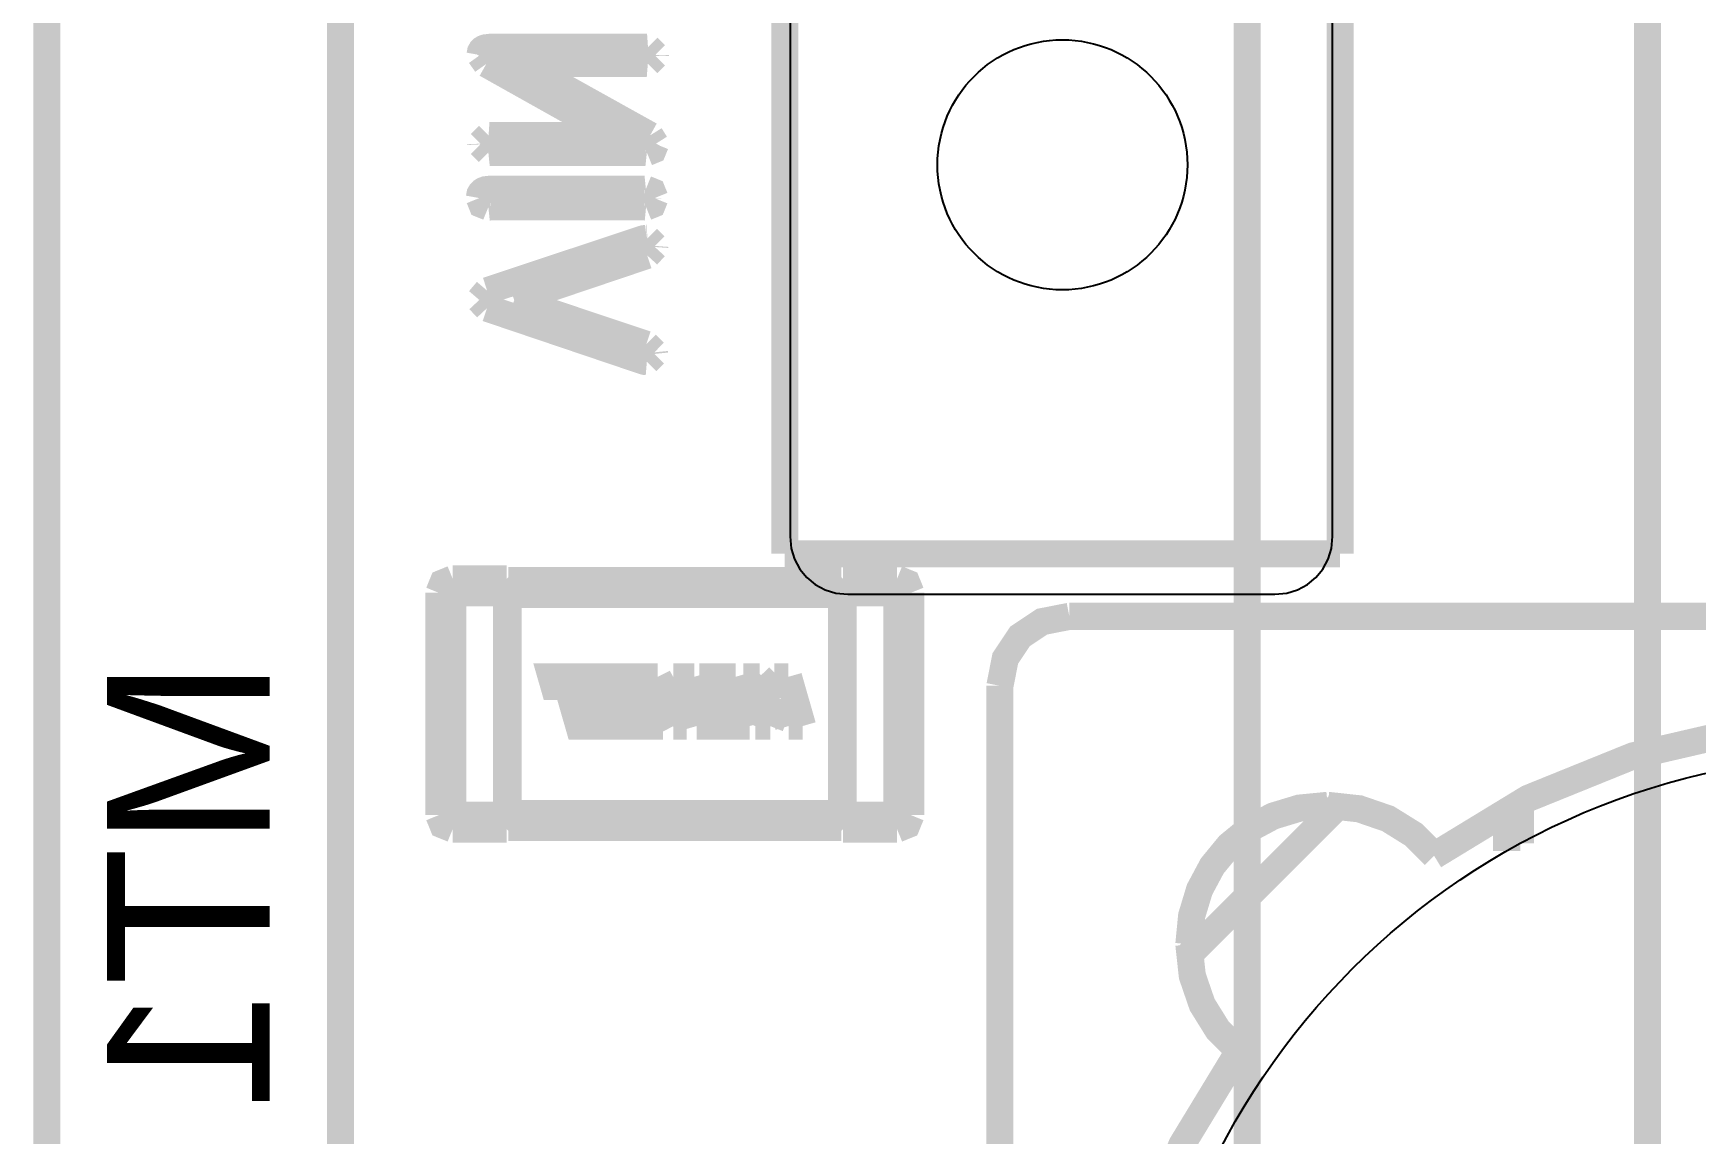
# Model space of a CAD drawing. Header units: inches. Extents: x -2.67 to 2.67, y -1.82 to 1.83.
# Drawn here: x -2.6735 to -2.1831, y 0.3898 to 0.7142 of the extents above; entities that cross this region are included whole.
import ezdxf

# ---------------------------------------------------------------- set-up
doc = ezdxf.new("R2010")
doc.units = ezdxf.units.IN
doc.layers.get('0').update_dxf_attribs({"linetype": 'CONTINUOUS'})

msp = doc.modelspace()

# ---------------------------------------------------------------- linework, layer by layer
at = {"const_width": 0.008}
for points in [[(-2.669461, -1.806504), (2.669461, -1.806504), (2.669461, 1.669874), (-2.669461, 1.669874), (-2.669461, -1.806504)], [(-2.669461, -1.806504), (2.669461, -1.806504), (2.669461, 1.669874), (-2.669461, 1.669874), (-2.669461, -1.806504)], [(-2.669461, -1.806504), (2.669461, -1.806504), (2.669461, 1.669874), (-2.669461, 1.669874), (-2.669461, -1.806504)], [(-2.315453, 1.046638), (-2.315453, -1.709268)], [(-2.315453, 1.046638), (-2.315453, -1.709268)], [(-2.315453, 1.046638), (-2.315453, -1.709268)], [(-2.451823, 0.56074), (-2.451823, 0.806409)], [(-2.288043, 0.56074), (-2.288043, 0.806409), (-2.451823, 0.806409)], [(-2.451823, 0.56074), (-2.451823, 0.806409)], [(-2.288043, 0.56074), (-2.288043, 0.806409), (-2.451823, 0.806409)], [(-2.451823, 0.56074), (-2.451823, 0.806409)], [(-2.288043, 0.56074), (-2.288043, 0.806409), (-2.451823, 0.806409)], [(-2.582846, -0.655323), (-2.582846, 0.777748)], [(-2.582846, -0.655323), (-2.582846, 0.777748)], [(-2.582846, -0.655323), (-2.582846, 0.777748)], [(-2.197343, 0.721835), (-2.197343, -1.384465)], [(-2.197343, 0.721835), (-2.197343, -1.384465)], [(-2.197343, 0.721835), (-2.197343, -1.384465)], [(-2.492468, 0.710002), (-2.538839, 0.710002), (-2.540089, 0.70986), (-2.54058, 0.709683), (-2.540981, 0.709436), (-2.541294, 0.709118), (-2.541517, 0.708729), (-2.541696, 0.707739)], [(-2.492468, 0.710002), (-2.538839, 0.710002), (-2.540089, 0.70986), (-2.54058, 0.709683), (-2.540981, 0.709436), (-2.541294, 0.709118), (-2.541517, 0.708729), (-2.541696, 0.707739)], [(-2.492468, 0.710002), (-2.538839, 0.710002), (-2.540089, 0.70986), (-2.54058, 0.709683), (-2.540981, 0.709436), (-2.541294, 0.709118), (-2.541517, 0.708729), (-2.541696, 0.707739)], [(-2.539846, 0.705134), (-2.541696, 0.707737)], [(-2.539846, 0.705134), (-2.541696, 0.707737)], [(-2.539846, 0.705134), (-2.541696, 0.707737)], [(-2.492154, 0.710024), (-2.492469, 0.710002)], [(-2.492154, 0.710024), (-2.492469, 0.710002)], [(-2.492154, 0.710024), (-2.492469, 0.710002)], [(-2.492193, 0.705241), (-2.48995, 0.707484)], [(-2.492193, 0.705241), (-2.48995, 0.707484)], [(-2.492193, 0.705241), (-2.48995, 0.707484)], [(-2.492154, 0.710024), (-2.489946, 0.707817)], [(-2.492154, 0.710024), (-2.489946, 0.707817)], [(-2.492154, 0.710024), (-2.489946, 0.707817)], [(-2.489954, 0.707624), (-2.489946, 0.707817)], [(-2.489954, 0.707624), (-2.489946, 0.707817)], [(-2.489954, 0.707624), (-2.489946, 0.707817)], [(-2.489954, 0.707625), (-2.48995, 0.707484)], [(-2.489954, 0.707625), (-2.48995, 0.707484)], [(-2.489954, 0.707625), (-2.48995, 0.707484)], [(-2.491531, 0.684062), (-2.529652, 0.70527), (-2.492559, 0.70527)], [(-2.491531, 0.684062), (-2.529652, 0.70527), (-2.492559, 0.70527)], [(-2.491531, 0.684062), (-2.529652, 0.70527), (-2.492559, 0.70527)], [(-2.539844, 0.705133), (-2.502158, 0.684017), (-2.538839, 0.684017)], [(-2.539844, 0.705133), (-2.502158, 0.684017), (-2.538839, 0.684017)], [(-2.539844, 0.705133), (-2.502158, 0.684017), (-2.538839, 0.684017)], [(-2.492193, 0.705241), (-2.49256, 0.705271)], [(-2.492193, 0.705241), (-2.49256, 0.705271)], [(-2.492193, 0.705241), (-2.49256, 0.705271)], [(-2.539178, 0.68404), (-2.541591, 0.681627)], [(-2.539178, 0.68404), (-2.541591, 0.681627)], [(-2.539178, 0.68404), (-2.541591, 0.681627)], [(-2.539178, 0.68404), (-2.538837, 0.684016)], [(-2.539178, 0.68404), (-2.538837, 0.684016)], [(-2.539178, 0.68404), (-2.538837, 0.684016)], [(-2.49153, 0.684061), (-2.489954, 0.68155)], [(-2.49153, 0.684061), (-2.489954, 0.68155)], [(-2.49153, 0.684061), (-2.489954, 0.68155)], [(-2.541581, 0.681412), (-2.541591, 0.681627)], [(-2.541581, 0.681412), (-2.541591, 0.681627)], [(-2.541581, 0.681412), (-2.541591, 0.681627)], [(-2.541581, 0.68141), (-2.541582, 0.681378)], [(-2.541581, 0.68141), (-2.541582, 0.681378)], [(-2.541581, 0.68141), (-2.541582, 0.681378)], [(-2.539237, 0.679033), (-2.541582, 0.681378)], [(-2.539237, 0.679033), (-2.541582, 0.681378)], [(-2.539237, 0.679033), (-2.541582, 0.681378)], [(-2.539237, 0.679033), (-2.53877, 0.67908)], [(-2.539237, 0.679033), (-2.53877, 0.67908)], [(-2.539237, 0.679033), (-2.53877, 0.67908)], [(-2.53877, 0.67908), (-2.493017, 0.67908)], [(-2.53877, 0.67908), (-2.493017, 0.67908)], [(-2.53877, 0.67908), (-2.493017, 0.67908)], [(-2.492485, 0.679023), (-2.493016, 0.67908)], [(-2.492485, 0.679023), (-2.493016, 0.67908)], [(-2.492485, 0.679023), (-2.493016, 0.67908)], [(-2.492485, 0.679023), (-2.490687, 0.679754), (-2.489954, 0.68155)], [(-2.492485, 0.679023), (-2.490687, 0.679754), (-2.489954, 0.68155)], [(-2.492485, 0.679023), (-2.490687, 0.679754), (-2.489954, 0.68155)], [(-2.493314, 0.668201), (-2.53861, 0.668201), (-2.54005, 0.668039), (-2.540616, 0.667835), (-2.541079, 0.66755), (-2.541439, 0.667183), (-2.541696, 0.666736), (-2.541902, 0.665596)], [(-2.493314, 0.668201), (-2.53861, 0.668201), (-2.54005, 0.668039), (-2.540616, 0.667835), (-2.541079, 0.66755), (-2.541439, 0.667183), (-2.541696, 0.666736), (-2.541902, 0.665596)], [(-2.493314, 0.668201), (-2.53861, 0.668201), (-2.54005, 0.668039), (-2.540616, 0.667835), (-2.541079, 0.66755), (-2.541439, 0.667183), (-2.541696, 0.666736), (-2.541902, 0.665596)], [(-2.492777, 0.668257), (-2.493312, 0.668202)], [(-2.492777, 0.668257), (-2.493312, 0.668202)], [(-2.492777, 0.668257), (-2.493312, 0.668202)], [(-2.492777, 0.668257), (-2.4909, 0.667494), (-2.490137, 0.665617)], [(-2.492777, 0.668257), (-2.4909, 0.667494), (-2.490137, 0.665617)], [(-2.492777, 0.668257), (-2.4909, 0.667494), (-2.490137, 0.665617)], [(-2.539235, 0.662932), (-2.541131, 0.663702), (-2.541901, 0.665598)], [(-2.539235, 0.662932), (-2.541131, 0.663702), (-2.541901, 0.665598)], [(-2.539235, 0.662932), (-2.541131, 0.663702), (-2.541901, 0.665598)], [(-2.539235, 0.662932), (-2.538681, 0.66299)], [(-2.539235, 0.662932), (-2.538681, 0.66299)], [(-2.539235, 0.662932), (-2.538681, 0.66299)], [(-2.538679, 0.662991), (-2.493222, 0.662991)], [(-2.538679, 0.662991), (-2.493222, 0.662991)], [(-2.538679, 0.662991), (-2.493222, 0.662991)], [(-2.492726, 0.662943), (-2.493224, 0.662991)], [(-2.492726, 0.662943), (-2.493224, 0.662991)], [(-2.492726, 0.662943), (-2.493224, 0.662991)], [(-2.492726, 0.662943), (-2.490885, 0.663691), (-2.490136, 0.665532)], [(-2.492726, 0.662943), (-2.490885, 0.663691), (-2.490136, 0.665532)], [(-2.492726, 0.662943), (-2.490885, 0.663691), (-2.490136, 0.665532)], [(-2.490137, 0.665598), (-2.490137, 0.665617)], [(-2.490137, 0.665598), (-2.490137, 0.665617)], [(-2.490137, 0.665598), (-2.490137, 0.665617)], [(-2.490137, 0.665595), (-2.490136, 0.665532)], [(-2.490137, 0.665595), (-2.490136, 0.665532)], [(-2.490137, 0.665595), (-2.490136, 0.665532)], [(-2.492537, 0.653712), (-2.493346, 0.653611), (-2.494113, 0.653392), (-2.53957, 0.638285)], [(-2.492537, 0.653712), (-2.493346, 0.653611), (-2.494113, 0.653392), (-2.53957, 0.638285)], [(-2.492537, 0.653712), (-2.493346, 0.653611), (-2.494113, 0.653392), (-2.53957, 0.638285)], [(-2.492343, 0.65372), (-2.492537, 0.653712)], [(-2.492343, 0.65372), (-2.492537, 0.653712)], [(-2.492343, 0.65372), (-2.492537, 0.653712)], [(-2.492343, 0.65372), (-2.490114, 0.651492)], [(-2.492343, 0.65372), (-2.490114, 0.651492)], [(-2.492343, 0.65372), (-2.490114, 0.651492)], [(-2.531617, 0.635497), (-2.4924, 0.648707)], [(-2.531617, 0.635497), (-2.4924, 0.648707)], [(-2.531617, 0.635497), (-2.4924, 0.648707)], [(-2.492398, 0.648707), (-2.490137, 0.651175)], [(-2.492398, 0.648707), (-2.490137, 0.651175)], [(-2.492398, 0.648707), (-2.490137, 0.651175)], [(-2.490137, 0.651174), (-2.490114, 0.651492)], [(-2.490137, 0.651174), (-2.490114, 0.651492)], [(-2.490137, 0.651174), (-2.490114, 0.651492)], [(-2.539638, 0.633143), (-2.541902, 0.635566)], [(-2.539638, 0.633143), (-2.541902, 0.635566)], [(-2.539638, 0.633143), (-2.541902, 0.635566)], [(-2.539571, 0.638285), (-2.541901, 0.635566)], [(-2.539571, 0.638285), (-2.541901, 0.635566)], [(-2.539571, 0.638285), (-2.541901, 0.635566)], [(-2.492674, 0.62247), (-2.531617, 0.635497)], [(-2.492674, 0.62247), (-2.531617, 0.635497)], [(-2.492674, 0.62247), (-2.531617, 0.635497)], [(-2.539639, 0.633143), (-2.493633, 0.617602), (-2.492971, 0.617437), (-2.492491, 0.617397)], [(-2.539639, 0.633143), (-2.493633, 0.617602), (-2.492971, 0.617437), (-2.492491, 0.617397)], [(-2.539639, 0.633143), (-2.493633, 0.617602), (-2.492971, 0.617437), (-2.492491, 0.617397)], [(-2.492674, 0.62247), (-2.490274, 0.620116)], [(-2.492674, 0.62247), (-2.490274, 0.620116)], [(-2.492674, 0.62247), (-2.490274, 0.620116)], [(-2.492481, 0.617396), (-2.490226, 0.619652)], [(-2.492481, 0.617396), (-2.490226, 0.619652)], [(-2.492481, 0.617396), (-2.490226, 0.619652)], [(-2.490274, 0.620118), (-2.490226, 0.619652)], [(-2.490274, 0.620118), (-2.490226, 0.619652)], [(-2.490274, 0.620118), (-2.490226, 0.619652)], [(-2.492489, 0.617396), (-2.492481, 0.617396)], [(-2.492489, 0.617396), (-2.492481, 0.617396)], [(-2.492489, 0.617396), (-2.492481, 0.617396)], [(-2.288043, 0.56074), (-2.451823, 0.56074)], [(-2.288043, 0.56074), (-2.451823, 0.56074)], [(-2.288043, 0.56074), (-2.451823, 0.56074)], [(-2.549743, 0.553335), (-2.552654, 0.552152), (-2.553838, 0.549241)], [(-2.549743, 0.553335), (-2.552654, 0.552152), (-2.553838, 0.549241)], [(-2.549743, 0.553335), (-2.552654, 0.552152), (-2.553838, 0.549241)], [(-2.549743, 0.553335), (-2.533857, 0.553335)], [(-2.549743, 0.549241), (-2.549743, 0.553335)], [(-2.549743, 0.553335), (-2.533857, 0.553335)], [(-2.549743, 0.549241), (-2.549743, 0.553335)], [(-2.549743, 0.553335), (-2.533857, 0.553335)], [(-2.549743, 0.549241), (-2.549743, 0.553335)], [(-2.533857, 0.553335), (-2.533366, 0.55286)], [(-2.533857, 0.549241), (-2.533857, 0.553335)], [(-2.533857, 0.553335), (-2.533366, 0.55286)], [(-2.533857, 0.549241), (-2.533857, 0.553335)], [(-2.533857, 0.553335), (-2.533366, 0.55286)], [(-2.533857, 0.549241), (-2.533857, 0.553335)], [(-2.533365, 0.553147), (-2.533368, 0.551083)], [(-2.533365, 0.553147), (-2.533368, 0.551083)], [(-2.533365, 0.553147), (-2.533368, 0.551083)], [(-2.533365, 0.549018), (-2.533368, 0.551083)], [(-2.533365, 0.549018), (-2.533368, 0.551083)], [(-2.533365, 0.549018), (-2.533368, 0.551083)], [(-2.435096, 0.552885), (-2.533367, 0.552885)], [(-2.435096, 0.552885), (-2.533367, 0.552885)], [(-2.435096, 0.552885), (-2.533367, 0.552885)], [(-2.434606, 0.553335), (-2.435097, 0.55286)], [(-2.434606, 0.553335), (-2.435097, 0.55286)], [(-2.434606, 0.553335), (-2.435097, 0.55286)], [(-2.435097, 0.552848), (-2.435088, 0.551083)], [(-2.435097, 0.552848), (-2.435088, 0.551083)], [(-2.435097, 0.552848), (-2.435088, 0.551083)], [(-2.435097, 0.549317), (-2.435088, 0.551083)], [(-2.435097, 0.549317), (-2.435088, 0.551083)], [(-2.435097, 0.549317), (-2.435088, 0.551083)], [(-2.434606, 0.553335), (-2.41872, 0.553335)], [(-2.434606, 0.553335), (-2.434606, 0.549241)], [(-2.434606, 0.553335), (-2.41872, 0.553335)], [(-2.434606, 0.553335), (-2.434606, 0.549241)], [(-2.434606, 0.553335), (-2.41872, 0.553335)], [(-2.434606, 0.553335), (-2.434606, 0.549241)], [(-2.41872, 0.553335), (-2.415809, 0.552152), (-2.414625, 0.549241)], [(-2.41872, 0.553335), (-2.41872, 0.549241)], [(-2.41872, 0.553335), (-2.415809, 0.552152), (-2.414625, 0.549241)], [(-2.41872, 0.553335), (-2.41872, 0.549241)], [(-2.41872, 0.553335), (-2.415809, 0.552152), (-2.414625, 0.549241)], [(-2.41872, 0.553335), (-2.41872, 0.549241)], [(-2.553838, 0.483729), (-2.553838, 0.549241)], [(-2.553838, 0.549241), (-2.549743, 0.549241)], [(-2.553838, 0.483729), (-2.553838, 0.549241)], [(-2.553838, 0.549241), (-2.549743, 0.549241)], [(-2.553838, 0.483729), (-2.553838, 0.549241)], [(-2.553838, 0.549241), (-2.549743, 0.549241)], [(-2.533857, 0.549241), (-2.549743, 0.549241), (-2.549743, 0.483729)], [(-2.533857, 0.549241), (-2.549743, 0.549241), (-2.549743, 0.483729)], [(-2.533857, 0.549241), (-2.549743, 0.549241), (-2.549743, 0.483729)], [(-2.533366, 0.549241), (-2.533857, 0.549241)], [(-2.533857, 0.483729), (-2.533857, 0.549241)], [(-2.533366, 0.549241), (-2.533857, 0.549241)], [(-2.533857, 0.483729), (-2.533857, 0.549241)], [(-2.533366, 0.549241), (-2.533857, 0.549241)], [(-2.533857, 0.483729), (-2.533857, 0.549241)], [(-2.533366, 0.549241), (-2.533367, 0.54879)], [(-2.533366, 0.549241), (-2.533367, 0.54879)], [(-2.533366, 0.549241), (-2.533367, 0.54879)], [(-2.533367, 0.54879), (-2.533367, 0.548749)], [(-2.533367, 0.54879), (-2.533367, 0.548749)], [(-2.533367, 0.54879), (-2.533367, 0.548749)], [(-2.533367, 0.48422), (-2.533367, 0.548749)], [(-2.435096, 0.548749), (-2.533367, 0.548749)], [(-2.533367, 0.48422), (-2.533367, 0.548749)], [(-2.435096, 0.548749), (-2.533367, 0.548749)], [(-2.533367, 0.48422), (-2.533367, 0.548749)], [(-2.435096, 0.548749), (-2.533367, 0.548749)], [(-2.435096, 0.54879), (-2.435097, 0.549241)], [(-2.434606, 0.549241), (-2.435097, 0.549241)], [(-2.435096, 0.54879), (-2.435097, 0.549241)], [(-2.434606, 0.549241), (-2.435097, 0.549241)], [(-2.435096, 0.54879), (-2.435097, 0.549241)], [(-2.434606, 0.549241), (-2.435097, 0.549241)], [(-2.435096, 0.548749), (-2.435096, 0.54879)], [(-2.435096, 0.548749), (-2.435096, 0.54879)], [(-2.435096, 0.548749), (-2.435096, 0.54879)], [(-2.435096, 0.548749), (-2.435096, 0.48422)], [(-2.435096, 0.548749), (-2.435096, 0.48422)], [(-2.435096, 0.548749), (-2.435096, 0.48422)], [(-2.434606, 0.549241), (-2.434606, 0.483729)], [(-2.41872, 0.549241), (-2.434606, 0.549241)], [(-2.434606, 0.483729), (-2.41872, 0.483729), (-2.41872, 0.549241)], [(-2.434606, 0.549241), (-2.434606, 0.483729)], [(-2.41872, 0.549241), (-2.434606, 0.549241)], [(-2.434606, 0.483729), (-2.41872, 0.483729), (-2.41872, 0.549241)], [(-2.434606, 0.549241), (-2.434606, 0.483729)], [(-2.41872, 0.549241), (-2.434606, 0.549241)], [(-2.434606, 0.483729), (-2.41872, 0.483729), (-2.41872, 0.549241)], [(-2.41872, 0.549241), (-2.414625, 0.549241)], [(-2.41872, 0.549241), (-2.414625, 0.549241)], [(-2.41872, 0.549241), (-2.414625, 0.549241)], [(-2.414625, 0.549241), (-2.414625, 0.483729)], [(-2.414625, 0.549241), (-2.414625, 0.483729)], [(-2.414625, 0.549241), (-2.414625, 0.483729)], [(-2.367886, 0.542315), (-2.375943, 0.540735), (-2.382441, 0.536397), (-2.386779, 0.5299), (-2.388358, 0.521843)], [(-2.367886, 0.542315), (-2.375943, 0.540735), (-2.382441, 0.536397), (-2.386779, 0.5299), (-2.388358, 0.521843)], [(-2.367886, 0.542315), (-2.375943, 0.540735), (-2.382441, 0.536397), (-2.386779, 0.5299), (-2.388358, 0.521843)], [(-1.89702, 0.542315), (-2.367886, 0.542315)], [(-1.89702, 0.542315), (-2.367886, 0.542315)], [(-1.89702, 0.542315), (-2.367886, 0.542315)], [(-2.506153, 0.519027), (-2.505387, 0.516344), (-2.499158, 0.516344), (-2.498128, 0.512737), (-2.504961, 0.512737), (-2.504178, 0.509974), (-2.49321, 0.509974), (-2.497381, 0.524491), (-2.520685, 0.524491), (-2.51988, 0.521687), (-2.515909, 0.521687), (-2.512542, 0.509974), (-2.508407, 0.509974), (-2.511774, 0.521688), (-2.507361, 0.521708), (-2.500709, 0.521727), (-2.499924, 0.519027), (-2.506153, 0.519027)], [(-2.506153, 0.519027), (-2.505387, 0.516344), (-2.499158, 0.516344), (-2.498128, 0.512737), (-2.504961, 0.512737), (-2.504178, 0.509974), (-2.49321, 0.509974), (-2.497381, 0.524491), (-2.520685, 0.524491), (-2.51988, 0.521687), (-2.515909, 0.521687), (-2.512542, 0.509974), (-2.508407, 0.509974), (-2.511774, 0.521688), (-2.507361, 0.521708), (-2.500709, 0.521727), (-2.499924, 0.519027), (-2.506153, 0.519027)], [(-2.506153, 0.519027), (-2.505387, 0.516344), (-2.499158, 0.516344), (-2.498128, 0.512737), (-2.504961, 0.512737), (-2.504178, 0.509974), (-2.49321, 0.509974), (-2.497381, 0.524491), (-2.520685, 0.524491), (-2.51988, 0.521687), (-2.515909, 0.521687), (-2.512542, 0.509974), (-2.508407, 0.509974), (-2.511774, 0.521688), (-2.507361, 0.521708), (-2.500709, 0.521727), (-2.499924, 0.519027), (-2.506153, 0.519027)], [(-2.495637, 0.524491), (-2.491463, 0.509974)], [(-2.489266, 0.524491), (-2.495637, 0.524491)], [(-2.495637, 0.524491), (-2.491463, 0.509974)], [(-2.489266, 0.524491), (-2.495637, 0.524491)], [(-2.495637, 0.524491), (-2.491463, 0.509974)], [(-2.489266, 0.524491), (-2.495637, 0.524491)], [(-2.491503, 0.52296), (-2.484648, 0.509974)], [(-2.487774, 0.509974), (-2.491503, 0.52296)], [(-2.491503, 0.52296), (-2.484648, 0.509974)], [(-2.487774, 0.509974), (-2.491503, 0.52296)], [(-2.491503, 0.52296), (-2.484648, 0.509974)], [(-2.487774, 0.509974), (-2.491503, 0.52296)], [(-2.483992, 0.51412), (-2.489266, 0.524491)], [(-2.483992, 0.51412), (-2.489266, 0.524491)], [(-2.483992, 0.51412), (-2.489266, 0.524491)], [(-2.484681, 0.524491), (-2.483992, 0.51412)], [(-2.478499, 0.524491), (-2.484681, 0.524491)], [(-2.484681, 0.524491), (-2.483992, 0.51412)], [(-2.478499, 0.524491), (-2.484681, 0.524491)], [(-2.484681, 0.524491), (-2.483992, 0.51412)], [(-2.478499, 0.524491), (-2.484681, 0.524491)], [(-2.481502, 0.522898), (-2.477792, 0.509974)], [(-2.480778, 0.509974), (-2.481502, 0.522898)], [(-2.481502, 0.522898), (-2.477792, 0.509974)], [(-2.480778, 0.509974), (-2.481502, 0.522898)], [(-2.481502, 0.522898), (-2.477792, 0.509974)], [(-2.480778, 0.509974), (-2.481502, 0.522898)], [(-2.47512, 0.512736), (-2.478499, 0.524491)], [(-2.47512, 0.512736), (-2.478499, 0.524491)], [(-2.47512, 0.512736), (-2.478499, 0.524491)], [(-2.477051, 0.524491), (-2.476266, 0.521728)], [(-2.466326, 0.524491), (-2.477051, 0.524491)], [(-2.477051, 0.524491), (-2.476266, 0.521728)], [(-2.466326, 0.524491), (-2.477051, 0.524491)], [(-2.477051, 0.524491), (-2.476266, 0.521728)], [(-2.466326, 0.524491), (-2.477051, 0.524491)], [(-2.476266, 0.521728), (-2.469652, 0.521728)], [(-2.476266, 0.521728), (-2.469652, 0.521728)], [(-2.476266, 0.521728), (-2.469652, 0.521728)], [(-2.469652, 0.521728), (-2.468867, 0.519028)], [(-2.469652, 0.521728), (-2.468867, 0.519028)], [(-2.469652, 0.521728), (-2.468867, 0.519028)], [(-2.462153, 0.509974), (-2.466326, 0.524491)], [(-2.462153, 0.509974), (-2.466326, 0.524491)], [(-2.462153, 0.509974), (-2.466326, 0.524491)], [(-2.464039, 0.524491), (-2.457267, 0.517856)], [(-2.459262, 0.524491), (-2.464039, 0.524491)], [(-2.464039, 0.524491), (-2.457267, 0.517856)], [(-2.459262, 0.524491), (-2.464039, 0.524491)], [(-2.464039, 0.524491), (-2.457267, 0.517856)], [(-2.459262, 0.524491), (-2.464039, 0.524491)], [(-2.453093, 0.5183), (-2.459262, 0.524491)], [(-2.453093, 0.5183), (-2.459262, 0.524491)], [(-2.453093, 0.5183), (-2.459262, 0.524491)], [(-2.454867, 0.524491), (-2.453093, 0.5183)], [(-2.450734, 0.524491), (-2.454867, 0.524491)], [(-2.454867, 0.524491), (-2.453093, 0.5183)], [(-2.450734, 0.524491), (-2.454867, 0.524491)], [(-2.454867, 0.524491), (-2.453093, 0.5183)], [(-2.450734, 0.524491), (-2.454867, 0.524491)], [(-2.446562, 0.509974), (-2.450734, 0.524491)], [(-2.446562, 0.509974), (-2.450734, 0.524491)], [(-2.446562, 0.509974), (-2.450734, 0.524491)], [(-2.388358, 0.521843), (-2.388358, 0.050976)], [(-2.388358, 0.521843), (-2.388358, 0.050976)], [(-2.388358, 0.521843), (-2.388358, 0.050976)], [(-2.475097, 0.519028), (-2.474331, 0.516344)], [(-2.468867, 0.519028), (-2.475097, 0.519028)], [(-2.475097, 0.519028), (-2.474331, 0.516344)], [(-2.468867, 0.519028), (-2.475097, 0.519028)], [(-2.475097, 0.519028), (-2.474331, 0.516344)], [(-2.468867, 0.519028), (-2.475097, 0.519028)], [(-2.474331, 0.516344), (-2.468101, 0.516344)], [(-2.474331, 0.516344), (-2.468101, 0.516344)], [(-2.474331, 0.516344), (-2.468101, 0.516344)], [(-2.468101, 0.516344), (-2.467073, 0.512736)], [(-2.468101, 0.516344), (-2.467073, 0.512736)], [(-2.468101, 0.516344), (-2.467073, 0.512736)], [(-2.457267, 0.517856), (-2.460533, 0.509974)], [(-2.457267, 0.517856), (-2.460533, 0.509974)], [(-2.457267, 0.517856), (-2.460533, 0.509974)], [(-2.456117, 0.509974), (-2.452953, 0.517856)], [(-2.456117, 0.509974), (-2.452953, 0.517856)], [(-2.456117, 0.509974), (-2.452953, 0.517856)], [(-2.452953, 0.517856), (-2.450694, 0.509974)], [(-2.452953, 0.517856), (-2.450694, 0.509974)], [(-2.452953, 0.517856), (-2.450694, 0.509974)], [(-2.467073, 0.512736), (-2.47512, 0.512736)], [(-2.467073, 0.512736), (-2.47512, 0.512736)], [(-2.467073, 0.512736), (-2.47512, 0.512736)], [(-2.132453, 0.511606), (-2.168107, 0.508936), (-2.201663, 0.501167), (-2.232583, 0.48866), (-2.26033, 0.471777)], [(-2.132453, 0.511606), (-2.168107, 0.508936), (-2.201663, 0.501167), (-2.232583, 0.48866), (-2.26033, 0.471777)], [(-2.132453, 0.511606), (-2.168107, 0.508936), (-2.201663, 0.501167), (-2.232583, 0.48866), (-2.26033, 0.471777)], [(-2.491463, 0.509974), (-2.487774, 0.509974)], [(-2.491463, 0.509974), (-2.487774, 0.509974)], [(-2.491463, 0.509974), (-2.487774, 0.509974)], [(-2.484648, 0.509974), (-2.480778, 0.509974)], [(-2.484648, 0.509974), (-2.480778, 0.509974)], [(-2.484648, 0.509974), (-2.480778, 0.509974)], [(-2.477792, 0.509974), (-2.462153, 0.509974)], [(-2.477792, 0.509974), (-2.462153, 0.509974)], [(-2.477792, 0.509974), (-2.462153, 0.509974)], [(-2.460533, 0.509974), (-2.456117, 0.509974)], [(-2.460533, 0.509974), (-2.456117, 0.509974)], [(-2.460533, 0.509974), (-2.456117, 0.509974)], [(-2.450694, 0.509974), (-2.446562, 0.509974)], [(-2.450694, 0.509974), (-2.446562, 0.509974)], [(-2.450694, 0.509974), (-2.446562, 0.509974)], [(-2.291691, 0.486593), (-2.300063, 0.485778), (-2.307805, 0.483434), (-2.314767, 0.47971), (-2.3208, 0.474757), (-2.325753, 0.468724), (-2.329477, 0.461762), (-2.331821, 0.45402), (-2.332636, 0.445648)], [(-2.291691, 0.486593), (-2.300063, 0.485778), (-2.307805, 0.483434), (-2.314767, 0.47971), (-2.3208, 0.474757), (-2.325753, 0.468724), (-2.329477, 0.461762), (-2.331821, 0.45402), (-2.332636, 0.445648)], [(-2.291691, 0.486593), (-2.300063, 0.485778), (-2.307805, 0.483434), (-2.314767, 0.47971), (-2.3208, 0.474757), (-2.325753, 0.468724), (-2.329477, 0.461762), (-2.331821, 0.45402), (-2.332636, 0.445648)], [(-2.288606, 0.486476), (-2.332519, 0.442563)], [(-2.288606, 0.486476), (-2.332519, 0.442563)], [(-2.288606, 0.486476), (-2.332519, 0.442563)], [(-2.291691, 0.486593), (-2.282391, 0.485578), (-2.273904, 0.482661), (-2.266446, 0.478025), (-2.260234, 0.471857)], [(-2.291691, 0.486593), (-2.282391, 0.485578), (-2.273904, 0.482661), (-2.266446, 0.478025), (-2.260234, 0.471857)], [(-2.291691, 0.486593), (-2.282391, 0.485578), (-2.273904, 0.482661), (-2.266446, 0.478025), (-2.260234, 0.471857)], [(-2.234815, 0.486998), (-2.234815, 0.475433)], [(-2.234815, 0.486998), (-2.234815, 0.475433)], [(-2.234815, 0.486998), (-2.234815, 0.475433)], [(-2.549743, 0.479634), (-2.552654, 0.480818), (-2.553838, 0.483729)], [(-2.549743, 0.483729), (-2.553838, 0.483729)], [(-2.549743, 0.479634), (-2.552654, 0.480818), (-2.553838, 0.483729)], [(-2.549743, 0.483729), (-2.553838, 0.483729)], [(-2.549743, 0.479634), (-2.552654, 0.480818), (-2.553838, 0.483729)], [(-2.549743, 0.483729), (-2.553838, 0.483729)], [(-2.549743, 0.483729), (-2.533857, 0.483729)], [(-2.549743, 0.479634), (-2.549743, 0.483729)], [(-2.549743, 0.483729), (-2.533857, 0.483729)], [(-2.549743, 0.479634), (-2.549743, 0.483729)], [(-2.549743, 0.483729), (-2.533857, 0.483729)], [(-2.549743, 0.479634), (-2.549743, 0.483729)], [(-2.533366, 0.483729), (-2.533857, 0.483729)], [(-2.533857, 0.479634), (-2.533857, 0.483729)], [(-2.533366, 0.483729), (-2.533857, 0.483729)], [(-2.533857, 0.479634), (-2.533857, 0.483729)], [(-2.533366, 0.483729), (-2.533857, 0.483729)], [(-2.533857, 0.479634), (-2.533857, 0.483729)], [(-2.533366, 0.483652), (-2.533375, 0.481886)], [(-2.533366, 0.483652), (-2.533375, 0.481886)], [(-2.533366, 0.483652), (-2.533375, 0.481886)], [(-2.533366, 0.480121), (-2.533375, 0.481886)], [(-2.533366, 0.480121), (-2.533375, 0.481886)], [(-2.533366, 0.480121), (-2.533375, 0.481886)], [(-2.533367, 0.48422), (-2.533367, 0.484179)], [(-2.533367, 0.48422), (-2.435096, 0.48422)], [(-2.533367, 0.48422), (-2.533367, 0.484179)], [(-2.533367, 0.48422), (-2.435096, 0.48422)], [(-2.533367, 0.48422), (-2.533367, 0.484179)], [(-2.533367, 0.48422), (-2.435096, 0.48422)], [(-2.533367, 0.484179), (-2.533366, 0.483729)], [(-2.533367, 0.484179), (-2.533366, 0.483729)], [(-2.533367, 0.484179), (-2.533366, 0.483729)], [(-2.435098, 0.483951), (-2.435095, 0.481886)], [(-2.435098, 0.483951), (-2.435095, 0.481886)], [(-2.435098, 0.483951), (-2.435095, 0.481886)], [(-2.435098, 0.479822), (-2.435095, 0.481886)], [(-2.435098, 0.479822), (-2.435095, 0.481886)], [(-2.435098, 0.479822), (-2.435095, 0.481886)], [(-2.435097, 0.483729), (-2.435096, 0.484179)], [(-2.435097, 0.483729), (-2.435096, 0.484179)], [(-2.435097, 0.483729), (-2.435096, 0.484179)], [(-2.434606, 0.483729), (-2.435097, 0.483729)], [(-2.434606, 0.483729), (-2.435097, 0.483729)], [(-2.434606, 0.483729), (-2.435097, 0.483729)], [(-2.435096, 0.484179), (-2.435096, 0.48422)], [(-2.435096, 0.484179), (-2.435096, 0.48422)], [(-2.435096, 0.484179), (-2.435096, 0.48422)], [(-2.434606, 0.483729), (-2.434606, 0.479634)], [(-2.434606, 0.483729), (-2.434606, 0.479634)], [(-2.434606, 0.483729), (-2.434606, 0.479634)], [(-2.41872, 0.479634), (-2.415809, 0.480818), (-2.414625, 0.483729)], [(-2.41872, 0.483729), (-2.41872, 0.479634)], [(-2.414625, 0.483729), (-2.41872, 0.483729)], [(-2.41872, 0.479634), (-2.415809, 0.480818), (-2.414625, 0.483729)], [(-2.41872, 0.483729), (-2.41872, 0.479634)], [(-2.414625, 0.483729), (-2.41872, 0.483729)], [(-2.41872, 0.479634), (-2.415809, 0.480818), (-2.414625, 0.483729)], [(-2.41872, 0.483729), (-2.41872, 0.479634)], [(-2.414625, 0.483729), (-2.41872, 0.483729)], [(-2.238909, 0.484855), (-2.238909, 0.473158)], [(-2.238909, 0.484855), (-2.238909, 0.473158)], [(-2.238909, 0.484855), (-2.238909, 0.473158)], [(-2.533857, 0.479634), (-2.549743, 0.479634)], [(-2.533857, 0.479634), (-2.549743, 0.479634)], [(-2.533857, 0.479634), (-2.549743, 0.479634)], [(-2.533857, 0.479634), (-2.533366, 0.480109)], [(-2.533857, 0.479634), (-2.533366, 0.480109)], [(-2.533857, 0.479634), (-2.533366, 0.480109)], [(-2.435096, 0.480085), (-2.533367, 0.480085)], [(-2.435096, 0.480085), (-2.533367, 0.480085)], [(-2.435096, 0.480085), (-2.533367, 0.480085)], [(-2.434606, 0.479634), (-2.435097, 0.480109)], [(-2.434606, 0.479634), (-2.435097, 0.480109)], [(-2.434606, 0.479634), (-2.435097, 0.480109)], [(-2.41872, 0.479634), (-2.434606, 0.479634)], [(-2.41872, 0.479634), (-2.434606, 0.479634)], [(-2.41872, 0.479634), (-2.434606, 0.479634)], [(-2.3179, 0.414191), (-2.324068, 0.420403), (-2.328704, 0.427861), (-2.331622, 0.436347), (-2.332636, 0.445648)], [(-2.3179, 0.414191), (-2.324068, 0.420403), (-2.328704, 0.427861), (-2.331622, 0.436347), (-2.332636, 0.445648)], [(-2.3179, 0.414191), (-2.324068, 0.420403), (-2.328704, 0.427861), (-2.331622, 0.436347), (-2.332636, 0.445648)], [(-2.31782, 0.414286), (-2.334704, 0.38654), (-2.34721, 0.35562), (-2.35498, 0.322064), (-2.35765, 0.286409)], [(-2.31782, 0.414286), (-2.334704, 0.38654), (-2.34721, 0.35562), (-2.35498, 0.322064), (-2.35765, 0.286409)], [(-2.31782, 0.414286), (-2.334704, 0.38654), (-2.34721, 0.35562), (-2.35498, 0.322064), (-2.35765, 0.286409)]]:
    msp.add_lwpolyline(points, dxfattribs=at)
msp.add_lwpolyline([(-2.450248, 0.781811), (-2.450248, 0.565811), (-2.44991, 0.562335), (-2.448937, 0.559121), (-2.447391, 0.55623), (-2.445334, 0.553725), (-2.442829, 0.551669), (-2.439938, 0.550122), (-2.436724, 0.549149), (-2.433248, 0.548811), (-2.307248, 0.548811), (-2.303772, 0.549149), (-2.300558, 0.550122), (-2.297667, 0.551669), (-2.295162, 0.553725), (-2.293106, 0.55623), (-2.291559, 0.559121), (-2.290586, 0.562335), (-2.290248, 0.565811), (-2.290248, 0.565811), (-2.290248, 0.781811)])
for centre, radius in [((-2.369933, 0.675386), 0.03685), ((-2.369933, 0.675386), 0.03685), ((-2.369933, 0.675386), 0.03685), ((-2.132453, 0.286409), 0.214961), ((-2.132453, 0.286409), 0.214961), ((-2.132453, 0.286409), 0.214961)]:
    msp.add_circle(centre, radius)

# ---------------------------------------------------------------- texts
at = {"text_generation_flag": 2, "width": 1.041667}
msp.add_text('MT1', height=0.048, rotation=90, dxfattribs=at).set_placement((-2.603744, 0.529913))
msp.add_text('MT1', height=0.048, rotation=90, dxfattribs=at).set_placement((-2.603744, 0.529913))
msp.add_text('MT1', height=0.048, rotation=90, dxfattribs=at).set_placement((-2.603744, 0.529913))

doc.saveas('drawing.dxf')
